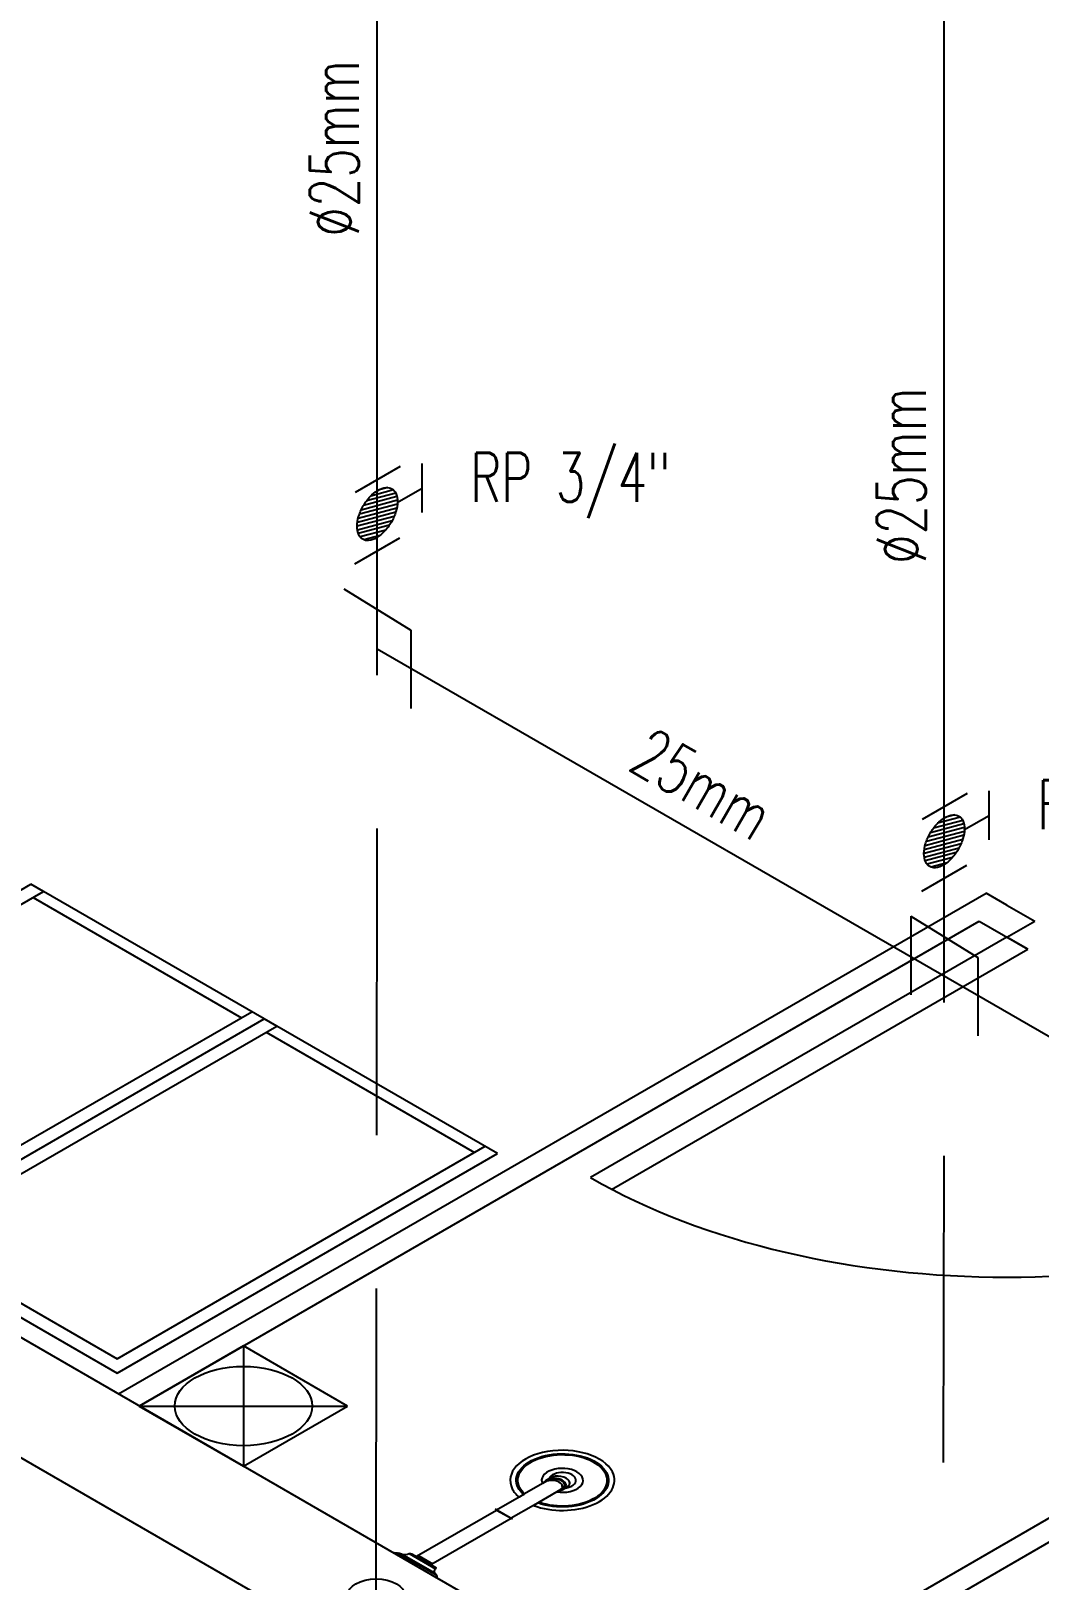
# Model space of a CAD drawing. Header units: millimetres. Extents: x 474.7 to 528.3, y 13.1 to 23.5.
# Drawn here: x 479.174 to 480.201, y 15.953 to 17.531 of the extents above; entities that cross this region are included whole.
import ezdxf

# ---------------------------------------------------------------- set-up
doc = ezdxf.new("R2010")
doc.units = ezdxf.units.MM
doc.header["$LTSCALE"] = 2.5
doc.linetypes.add('DASHDOT', pattern=[1, 0.5, -0.25, 0, -0.25])
doc.linetypes.add('HIDDEN2', pattern=[0.1875, 0.125, -0.0625])
for name, color, linetype in [('AF-PVCH', 140, 'Continuous'), ('EIXO', 253, 'Continuous'), ('I-AGUA FRIA', 5, 'Continuous'), ('I-ARQ', 8, 'Continuous'), ('I-CONEXAO', 1, 'Continuous'), ('I-NORMO_INST', 4, 'Continuous')]:
    doc.layers.add(name, color=color, linetype=linetype)
doc.styles.add('25', font='ROMANS.SHX', dxfattribs={"width": 0.7, "height": 0.05})

# ---------------------------------------------------------------- blocks, each defined once
blk = doc.blocks.new('*X9')
at = {"color": 0}
for p, q in [((6.7133, 15.0236), (6.7303, 15.0405)), ((6.7149, 15.0199), (6.7367, 15.0417)), ((6.7174, 15.0171), (6.7424, 15.042)), ((6.7204, 15.0147), (6.7475, 15.0418)), ((6.7238, 15.0128), (6.7521, 15.0412)), ((6.7275, 15.0113), (6.7565, 15.0402)), ((6.7317, 15.0102), (6.7604, 15.0388)), ((6.714, 15.0296), (6.7214, 15.037)), ((6.7363, 15.0094), (6.7639, 15.0371)), ((6.7412, 15.009), (6.7671, 15.0349)), ((6.7466, 15.0091), (6.7697, 15.0323)), ((6.7527, 15.0099), (6.7718, 15.029)), ((6.7602, 15.0121), (6.7724, 15.0243))]:
    blk.add_line(p, q, dxfattribs=at)
blk = doc.blocks.new('RG5')
at = {"layer": 'I-CONEXAO'}
for p, q in [((-0.0537, 0.0041), (-0.0078, 0.0306)), ((-0.0242, -0.0389), (-0.0674, -0.014)), ((-0.0201, -0.0116), (-0.0458, -0.0264)), ((0.01, -0.0318), (0.0558, -0.0053))]:
    blk.add_line(p, q, dxfattribs=at)
blk.add_lwpolyline([(-0.0297, 0, 0.161289), (-0.0278, -0.0057, 0.106183), (-0.021, -0.0117, 0.070456), (-0.0119, -0.0151, 0.056723), (0, -0.0165, 0.056723), (0.0119, -0.0151, 0.070456), (0.021, -0.0117, 0.106183), (0.0278, -0.0057, 0.161289), (0.0297, 0, 0.161289), (0.0278, 0.0057, 0.106183), (0.021, 0.0117, 0.070456), (0.0119, 0.0152, 0.056723), (0, 0.0165, 0.056723), (-0.0119, 0.0152, 0.070456), (-0.021, 0.0117, 0.106183), (-0.0278, 0.0057, 0.161289)], format="xyb", close=True, dxfattribs=at)
at = {"color": 8}
blk.add_blockref('*X9', (-6.7428, -15.0255), dxfattribs=at)
blk = doc.blocks.new('*U13')
blk.add_line((0, 0.964), (0, 2.0959))
at = {"color": 8, "extrusion": (0, 0.816497, 0.57735)}
blk.add_circle((0.0012, -4.2567, -3.0103), 0.0291, dxfattribs=at)
at = {"layer": 'EIXO', "linetype": 'HIDDEN2'}
blk.add_line((-0.0012, -0.0003, -2.9653), (0, 0.964), dxfattribs=at)
at = {"layer": 'AF-PVCH', "xscale": -1, "rotation": 59.99999999999946}
blk.add_blockref('RG5', (0, 1.1013), dxfattribs=at)
at = {"layer": 'I-NORMO_INST', "style": '25', "width": 0.7}
blk.add_text('%%C25mm', height=0.05, rotation=90, dxfattribs=at).set_placement((-0.0188, 1.3839, 11.8208))
blk.add_text('RP 3/4"', height=0.05, dxfattribs=at).set_placement((0.0948, 1.1137, 13.9314))

msp = doc.modelspace()

# ---------------------------------------------------------------- linework, layer by layer
at = {"layer": 'I-AGUA FRIA'}
msp.add_line((479.5265, 16.9014, 12.6007), (483.2681, 14.7412, 12.6007), dxfattribs=at)
at = {"layer": 'I-ARQ', "extrusion": (0, 0.816497, 0.57735)}
for p, q in [((478.7862, 16.4377, 8.6608), (479.1737, 16.6615, 8.3444)), ((478.8117, 16.4377, 8.6608), (479.1864, 16.6541, 8.3548)), ((479.1864, 16.6541, 8.3548), (479.1737, 16.6615, 8.3444)), ((479.4113, 16.5243, 8.5384), (479.1864, 16.6541, 8.3548)), ((479.2628, 16.1422, 9.0788), (480.1467, 16.6525, 8.3571)), ((480.1679, 16.6402, 8.3745), (480.1467, 16.6525, 8.3571)), ((480.1679, 16.6402, 8.3745), (480.1962, 16.6239, 8.3976)), ((479.284, 16.1299, 9.0962), (480.1396, 16.6239, 8.3976)), ((480.1396, 16.6239, 8.3976), (480.1891, 16.5953, 8.438)), ((480.1679, 16.6076, 8.4207), (480.1962, 16.6239, 8.3976)), ((480.1679, 16.6076, 8.4207), (479.7436, 16.3626, 8.7671)), ((480.1891, 16.5953, 8.438), (480.1679, 16.6076, 8.4207)), ((479.7649, 16.3504, 8.7844), (480.1891, 16.5953, 8.438)), ((479.0238, 16.3153, 8.834), (479.3986, 16.5316, 8.528)), ((479.0238, 16.3006, 8.8548), (479.4113, 16.5243, 8.5384)), ((479.0238, 16.3006, 8.8548), (479.4113, 16.5243, 8.5384)), ((479.424, 16.5169, 8.5488), (479.4113, 16.5243, 8.5384)), ((479.0493, 16.3006, 8.8548), (479.424, 16.5169, 8.5488)), ((479.6489, 16.3871, 8.7324), (479.424, 16.5169, 8.5488)), ((479.2614, 16.1781, 9.028), (479.6362, 16.3945, 8.722)), ((479.2614, 16.1634, 9.0488), (479.6489, 16.3871, 8.7324)), ((479.0238, 16.3006, 8.8548), (479.2614, 16.1634, 9.0488)), ((479.0493, 16.3006, 8.8548), (479.2614, 16.1781, 9.028)), ((479.8462, 15.8054, 9.5551), (480.7018, 16.2993, 8.8566)), ((479.8674, 15.7931, 9.5725), (480.723, 16.2871, 8.8739)), ((483.311, 13.805, 12.3842), (479.1072, 16.232, 8.9518)), ((479.3901, 16.1912, 9.0096), (479.284, 16.1299, 9.0962)), ((479.4962, 16.1299, 9.0962), (479.3901, 16.1912, 9.0096)), ((479.3901, 16.1912, 9.0096), (479.3901, 16.0687, 9.1828)), ((483.2049, 13.7437, 12.4708), (479.0012, 16.1708, 9.0384)), ((479.284, 16.1299, 9.0962), (479.3901, 16.0687, 9.1828)), ((479.284, 16.1299, 9.0962), (479.4962, 16.1299, 9.0962)), ((479.3901, 16.0687, 9.1828), (479.4962, 16.1299, 9.0962))]:
    msp.add_line(p, q, dxfattribs=at)
at = {"layer": 'I-ARQ', "extrusion": (0, 0.816497, 0.57735), "elevation": 18.4217}
for points in [[(-479.1758, -2.783), (-479.388, -2.5708)], [(-479.4134, -2.5454), (-479.6256, -2.3332)], [(-479.5663, -1.6204), (-479.648, -1.7021)], [(-479.5809, -1.6057), (-479.6627, -1.6875)]]:
    msp.add_lwpolyline(points, dxfattribs=at)
for points in [[(-479.6855, -1.7103, 0.700978), (-479.7659, -1.7694, 1), (-479.664, -1.7395, 0.07613), (-479.6709, -1.7249)], [(-479.6753, -1.7294, -0.06962), (-479.6699, -1.7412, -5.480122), (-479.6899, -1.7147)], [(-479.7092, -1.7341, 3.836175), (-479.6946, -1.7487)], [(-479.7181, -1.7409, 1.802734), (-479.7015, -1.7576)], [(-479.5511, -1.6244, 0.280777), (-479.5589, -1.6253)], [(-479.5589, -1.6253, -0.377188), (-479.5615, -1.6251), (-479.5857, -1.601, -0.377188), (-479.5858, -1.5983)], [(-479.5858, -1.5983, 0.280777), (-479.585, -1.5906)]]:
    msp.add_lwpolyline(points, format="xyb", dxfattribs=at)
at = {"layer": 'I-ARQ', "ltscale": 0.06322, "extrusion": (0, 0.816497, 0.57735), "elevation": 18.4217}
for points in [[(-479.6753, -1.7294), (-479.6762, -1.7303, -0.067971), (-479.6712, -1.7416, -5.429636), (-479.6908, -1.7157)], [(-479.6946, -1.7487), (-479.6765, -1.7306, -0.067551), (-479.6715, -1.7417, -5.416932), (-479.6911, -1.7159)]]:
    msp.add_lwpolyline(points, format="xyb", dxfattribs=at)
for points in [[(-479.7013, -1.7554), (-479.6946, -1.7487)], [(-479.6709, -1.7249), (-479.648, -1.7021)], [(-479.6753, -1.7294), (-479.6709, -1.7249)], [(-479.7092, -1.7341), (-479.6855, -1.7103)], [(-479.7159, -1.7408), (-479.7092, -1.7341)], [(-479.6855, -1.7103), (-479.6627, -1.6875)]]:
    msp.add_lwpolyline(points, dxfattribs=at)
at = {"layer": 'I-ARQ', "ltscale": 0.067121, "extrusion": (0, 0.816497, 0.57735), "elevation": 18.4217}
for points in [[(-479.6989, -1.755), (-479.7015, -1.7576)], [(-479.7015, -1.7576), (-479.7027, -1.7588)]]:
    msp.add_lwpolyline(points, dxfattribs=at)
at = {"layer": 'I-ARQ', "ltscale": 0.067122, "extrusion": (0, 0.816497, 0.57735), "elevation": 18.4217}
msp.add_lwpolyline([(-479.7194, -1.7422), (-479.7155, -1.7383, -0.128945), (-479.7108, -1.7357)], format="xyb", dxfattribs=at)
at = {"layer": 'I-ARQ', "linetype": 'DASHDOT', "ltscale": 0.30975, "extrusion": (0, 0.816497, 0.57735), "elevation": 18.4217}
msp.add_lwpolyline([(-479.6641, -1.6861), (-479.6466, -1.7036)], dxfattribs=at)
at = {"layer": 'I-ARQ', "ltscale": 0.258125, "extrusion": (0, 0.816497, 0.57735), "elevation": 18.4217}
msp.add_lwpolyline([(-479.648, -1.7021), (-479.6627, -1.6875)], dxfattribs=at)
at = {"layer": 'I-ARQ', "ltscale": 0.200747, "extrusion": (0, 0.816497, 0.57735), "elevation": 18.4217}
msp.add_lwpolyline([(-479.5864, -1.5875, -0.164371), (-479.5869, -1.5827), (-479.5433, -1.6264, -0.164371), (-479.548, -1.6259)], format="xyb", dxfattribs=at)
at = {"layer": 'I-ARQ', "extrusion": (0, 0.816497, 0.57735), "elevation": 18.4217}
msp.add_lwpolyline([(-479.548, -1.6259), (-479.5864, -1.5875), (-479.585, -1.5906), (-479.5511, -1.6244)], close=True, dxfattribs=at)
at = {"layer": 'I-ARQ', "ltscale": 0.352288, "extrusion": (0, 0.816497, 0.57735), "elevation": 18.4217}
msp.add_lwpolyline([(-479.5589, -1.6253), (-479.5858, -1.5983)], dxfattribs=at)
at = {"layer": 'I-ARQ', "ltscale": 0.029062, "extrusion": (0, 0.816497, 0.57735), "elevation": 18.4217}
for points in [[(-479.567, -1.6196), (-479.5687, -1.6213)], [(-479.5802, -1.6065), (-479.5818, -1.6081), (-479.5838, -1.6087)]]:
    msp.add_lwpolyline(points, dxfattribs=at)
at = {"layer": 'I-ARQ', "ltscale": 0.242325, "extrusion": (0, 0.816497, 0.57735), "elevation": 18.4217}
msp.add_lwpolyline([(-479.5679, -1.622), (-479.5825, -1.6074)], dxfattribs=at)
at = {"layer": 'I-ARQ', "ltscale": 0.025813, "extrusion": (0, 0.816497, 0.57735), "elevation": 18.4217}
msp.add_lwpolyline([(-479.5687, -1.6213), (-479.5692, -1.6233)], dxfattribs=at)
at = {"layer": 'I-ARQ', "ltscale": 0.218093, "extrusion": (0, 0.816497, 0.57735), "elevation": 18.4217}
msp.add_lwpolyline([(-479.5687, -1.6213), (-479.581, -1.6089)], dxfattribs=at)
at = {"layer": 'I-ARQ', "extrusion": (0, 0.816497, 0.57735)}
msp.add_circle((-479.3901, -1.8856, 18.4217), 0.07, dxfattribs=at)
msp.add_arc((-480.1679, -2.713, 18.4217), 0.6, 45, 135, dxfattribs=at)
at = {"layer": 'I-ARQ', "extrusion": (-1.11022e-16, 0.816497, 0.57735)}
msp.add_ellipse((479.7073, 16.0497, 9.2096), major_axis=(0.00832, -0.0048, 0.00679), ratio=0.942388, start_param=3.140774, end_param=3.638398, dxfattribs=at)
at = {"layer": 'I-ARQ', "extrusion": (-5.55112e-17, 0.816497, 0.57735)}
for centre, major_axis, start_param, end_param in [((479.7071, 16.0497, 9.2097), (0.00796, -0.0046, 0.0065), 5.874594, 9.833369), ((479.7073, 16.0497, 9.2096), (0.00832, -0.0048, 0.00679), 6.283156, 9.424748), ((479.7111, 16.0519, 9.2065), (0.00832, -0.0048, 0.00679), 1.070796, 3.141564), ((479.7111, 16.0519, 9.2065), (0.00832, -0.0048, 0.00679), 6.283156, 7.353981)]:
    msp.add_ellipse(centre, major_axis=major_axis, ratio=0.939693, start_param=start_param, end_param=end_param, dxfattribs=at)
at = {"layer": 'I-ARQ', "extrusion": (-2.77556e-17, 0.816497, 0.57735)}
msp.add_ellipse((479.7071, 16.0497, 9.2097), major_axis=(0.00789, -0.00456, 0.00644), ratio=0.939693, start_param=5.895727, end_param=9.812236, dxfattribs=at)
at = {"layer": 'I-ARQ', "extrusion": (2.77556e-17, 0.816497, 0.57735)}
for centre, major_axis, start_param, end_param in [((479.705, 16.0484, 9.2114), (-0.00731, 0.00422, -0.00597), 3.141593, 6.283185), ((479.7072, 16.0497, 9.2096), (0.00746, -0.00431, 0.00609), 3.141564, 3.341037), ((479.7076, 16.0499, 9.2093), (0.00746, -0.00431, 0.00609), 3.169992, 3.341037), ((479.7072, 16.0497, 9.2096), (0.00746, -0.00431, 0.00609), 1.070796, 3.141564), ((479.7072, 16.0497, 9.2096), (0.00746, -0.00431, 0.00609), 6.283156, 7.353981), ((479.7072, 16.0497, 9.2096), (0.00746, -0.00431, 0.00609), 6.083746, 6.283156), ((479.7076, 16.0499, 9.2093), (0.00746, -0.00431, 0.00609), 6.083746, 6.254788)]:
    msp.add_ellipse(centre, major_axis=major_axis, ratio=0.939693, start_param=start_param, end_param=end_param, dxfattribs=at)
at = {"layer": 'I-CONEXAO', "elevation": 12.6007}
for points in [[(479.4925, 16.9624), (479.5606, 16.9204)], [(479.5606, 16.9204), (479.5606, 16.8404)], [(480.07, 16.6289), (480.1381, 16.5869)], [(480.07, 16.6289), (480.07, 16.5489)], [(480.1381, 16.5869), (480.1381, 16.5069)]]:
    msp.add_lwpolyline(points, dxfattribs=at)

# ---------------------------------------------------------------- block references
at = {"layer": 'I-AGUA FRIA'}
for p in [(479.5265, 15.9373, 12.6007), (480.104, 15.6039, 12.6007)]:
    msp.add_blockref('*U13', p, dxfattribs=at)

# ---------------------------------------------------------------- texts
at = {"layer": 'I-NORMO_INST', "style": '25', "width": 0.7}
msp.add_text('25mm', height=0.05, rotation=330, dxfattribs=at).set_placement((479.7804, 16.7793, 12.6007))

doc.saveas('drawing.dxf')
